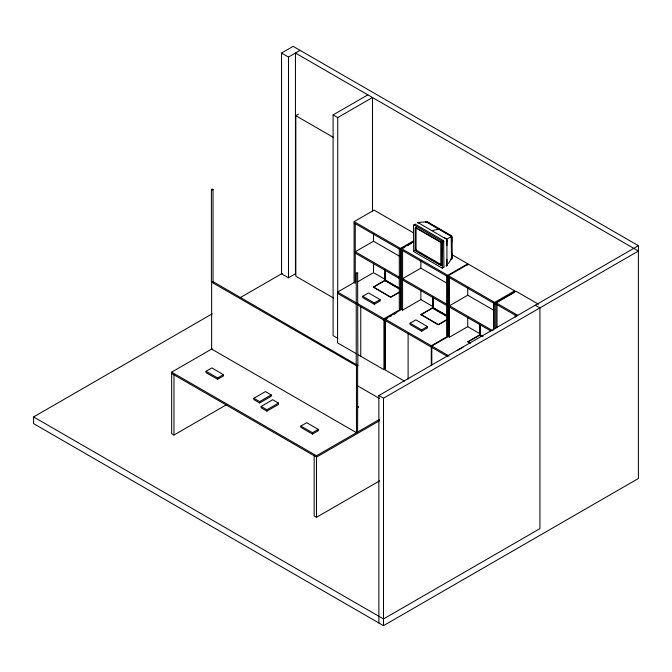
<?xml version="1.0" encoding="UTF-8"?>
<svg xmlns="http://www.w3.org/2000/svg" width="672" height="672" viewBox="0 0 672 672"><rect width="100%" height="100%" fill="white"/><g stroke="black" fill="none" stroke-linecap="round" stroke-linejoin="round"><path stroke-width="1.01" d="M446.93 262.458L446.93 264.625A12.533 7.241 60 0 0 446.93 265.121M446.93 261.694L446.93 260.938M446.93 260.173L446.93 259.51M446.93 245.465L446.93 244.801M446.93 244.045L446.93 243.281M446.93 242.525L446.93 241.954M427.736 222.382L427.056 221.978A12.911 7.451 60 0 0 426.796 221.836L426.275 221.626L451.198 235.922L451.777 237.056A4.502 2.596 60 0 1 451.786 237.308L451.786 237.636A13.818 7.98 60 0 0 451.777 237.88L451.777 239.274M451.777 256.074L451.777 256.813M451.777 255.175L451.777 254.52M451.777 253.865L451.777 253.285M451.777 241.811L451.777 241.24M451.777 240.584L451.777 239.929M446.93 240.442L446.93 241.769M425.981 222.037L426.854 221.533L451.811 236.048L451.945 258.796L451.492 258.779L451.231 236.384L426.275 221.869L425.704 222.138M446.93 265.432L446.922 239.862A10.332 5.964 60 0 1 446.93 240.442M413.49 225.238L414.07 224.902L442.546 241.492L442.394 268.246L413.7 251.58L413.49 225.238L415.229 224.23L443.654 240.752L443.923 267.17L443.344 267.506M414.649 224.566L415.229 224.23M426.275 221.869L417.816 222.466L446.888 239.459M417.656 223.054L417.875 222.432L418.74 222.785M211.403 189.563L212.159 189.059L213.032 189.529L213.032 281.845L212.218 282.316L211.394 281.845L211.394 189.529L212.159 190L213.032 189.563M211.394 281.845L212.041 281.383M357.857 365.526L356.983 365.929L356.227 365.459L356.227 273.143L357.622 272.815L357.857 365.492L212.755 281.484M357.865 273.143L357.042 273.622L356.227 273.143M451.55 258.812L450.912 259.115M417.757 222.533L418.244 222.508M448.392 263.491L451.786 258.132A7.258 4.192 60 0 1 451.777 257.628L451.777 256.897M451.66 258.93L451.702 258.905A1.109 0.638 60 0 0 451.786 258.619L451.777 236.93L451.114 235.88A8.929 5.149 60 0 0 450.635 235.595L449.551 234.973M378.865 622.969L378.865 395.531L383.502 398.21L638.4 251.042L295.445 53.046L295.445 273.79L288.498 277.805L281.543 273.79L281.543 53.046L293.135 46.351L638.4 245.692L638.4 478.481L383.502 625.649L33.6 423.629L33.6 416.942L212.302 313.774M281.543 53.046L288.498 57.061L300.082 50.366M333.53 298.007L295.831 276.242L295.831 115.702L298.435 114.198M337.739 338.344L333.102 335.664L333.102 114.92L367.861 94.853M333.102 114.92L337.739 117.592L372.498 97.524L372.498 211.562M211.638 282.181L356.462 365.795L356.462 432.684L211.638 349.07L211.638 282.181L213.032 281.845M356.311 353.707L337.588 342.896L337.588 292.06L354.102 282.526L354.102 221.651L374.086 210.118L413.162 232.672M240.416 297.536L282.148 273.445M399.563 256.267L373.506 241.223L355.261 251.756L399.286 277.175M441.865 265.012L441.286 265.348L415.489 250.454L415.489 227.422L416.069 227.086L416.069 250.118L440.975 264.499M426.216 221.634L426.006 221.945A3.956 2.285 60 0 0 425.972 222.214M226.246 404.855L173.981 435.028L171.662 433.692L171.662 372.154L212.218 348.734M354.102 221.651L400.445 248.413L413.162 241.072M404.536 381.15L384.93 369.835L384.93 318.99L401.436 309.464L401.436 248.59L413.246 241.769M403.057 248.245L404.788 247.237M407.4 245.734L411.743 243.23M357.865 281.694L373.506 272.664L385.19 279.401M413.49 251L414.212 250.522M206.027 371.28L211.823 367.937L223.406 374.623L223.406 375.959L217.61 379.302L206.027 372.616L206.027 371.28L217.61 377.966L223.406 374.623M415.229 250.606L441.025 265.499L441.025 242.466L415.229 227.573L415.229 250.606L416.388 249.934M442.184 241.13L443.344 240.467M415.489 227.422L441.286 242.323L441.865 241.979M446.762 239.156L451.626 236.384M442.764 242.138L443.923 241.466M399.613 292.194L390.701 297.343L373.321 287.036L384.913 280.35L399.916 289.01M373.321 287.305L385.14 280.484L385.14 270.194M385.493 270.253L385.493 280.283L399.067 288.053M362.737 296.276L368.533 292.925L380.117 299.62L380.117 300.955L374.321 304.298L362.737 297.612L362.737 296.276L374.321 302.963L380.117 299.62M446.905 283.198L420.848 268.153L402.595 278.687L446.628 304.114M373.321 287.036L390.701 297.074L399.613 291.925M442.184 268.17L443.923 267.17M401.436 248.59L447.787 275.344L467.771 263.81L467.771 265.146M431.81 364.93L431.81 346.063L448.316 336.529L448.316 275.654L468.308 264.113L514.651 290.875L514.651 292.211L512.912 293.21M337.588 292.06L383.939 318.814L400.445 309.288L400.445 248.413M386.005 318.965L387.82 317.915M389.634 316.865L391.448 315.815M394.178 314.244L395.993 313.194M401.436 309.464L402.595 310.128L420.848 299.594L433.423 306.86M253.84 398.269L265.423 391.583L271.219 394.926L271.219 396.262L259.636 402.956L253.84 399.613L253.84 398.269L259.636 401.612L271.219 394.926M261.114 406.426L272.698 399.739L278.494 403.082L278.494 404.418L266.91 411.104L261.114 407.761L261.114 406.426L266.91 409.769L278.494 403.082M447.233 319.687L438.32 324.836L420.941 314.53L432.524 307.843L447.535 316.504M420.941 314.798L432.76 307.978L432.76 296.654M410.071 323.207L415.867 319.864L427.451 326.55L427.451 327.886L421.663 331.237L410.071 324.542L410.071 323.207L421.663 329.893L427.451 326.55M493.786 310.262L467.729 295.218L449.476 305.76L492.61 330.658M356.462 365.795L357.622 365.123L357.622 432.02M420.941 314.53L438.32 324.568L447.233 319.418M448.316 275.654L494.668 302.408L514.651 290.875M495.886 328.062L495.886 302.702L515.878 291.161L538.591 304.273M512.047 293.714L494.668 303.752L448.316 276.99M358.092 354.732L383.939 369.659L385.098 368.987L385.098 319.486L383.939 320.158L358.092 305.231M384.93 318.99L431.273 345.752L447.787 336.218L447.787 275.344M432.432 346.416L431.273 347.088L384.93 320.334M448.316 336.529L449.476 337.193L467.729 326.659L480.304 333.925M300.905 426.056L306.692 422.705L318.284 429.4L318.284 430.735L312.488 434.078L300.905 427.392L300.905 426.056L312.488 432.743L318.284 429.4M469.678 342.938L467.939 341.662L479.522 334.975L482.135 336.479M467.939 341.93L479.758 335.11L479.758 323.786M480.102 323.87L480.102 334.908L482.866 336.437M378.865 395.531L638.4 245.692M457.313 350.473L463.109 347.13M171.662 372.154L316.495 455.767L379.571 419.345M379.571 420.68L316.495 457.103L171.662 373.489M314.177 455.767L314.177 515.97L316.495 517.306L379.571 480.892M432.298 230.605L439.169 228.976M451.198 258.955L451.055 258.871M446.057 265.616L446.746 265.818L446.93 265.121M427.829 222.432L428.257 222.676M295.831 115.702L333.53 137.466M452.323 254.89L467.771 263.81M535.282 305.231L539.918 307.902L539.918 528.654L383.502 618.954L33.6 416.942M495.886 302.702L517.7 315.294M495.886 304.038L516.81 316.117M401.436 249.925L447.787 276.679M354.102 222.995L400.445 249.749M402.595 280.031L446.628 305.449M449.476 307.096L490.812 330.96M355.261 253.092L399.286 278.51M447.586 316.067L433.163 307.742L433.104 297.738M385.493 280.283L399.907 288.607M447.527 316.1L433.104 307.776L433.163 297.704M480.102 334.908L482.807 336.47M399.68 289.145L384.913 280.619L384.913 269.296M447.3 316.638L432.524 308.112L432.524 296.789M481.261 336.244L479.522 335.244L479.522 323.921M467.939 341.662L470.543 343.174M447.787 336.218L446.628 335.546L446.628 276.016M354.102 282.526L355.261 283.198L355.261 223.658M400.445 309.288L399.286 308.616L399.286 249.077M431.81 346.063L449.072 356.026M431.81 347.399L447.854 356.656M337.588 293.395L356.311 304.206M356.866 385.426L379.495 398.488M428.518 222.827L428.946 223.079M418.933 222.894L419.496 223.222M444.444 237.628L446.401 238.762M515.298 314.983L515.298 317.066M497.045 304.71L497.045 327.6M494.668 302.408L494.668 328.818M493.508 303.08L493.508 330.137M480.161 323.837L480.161 334.874M467.729 287.935L467.729 295.218M467.729 317.318L467.729 326.659M449.476 277.662L449.476 337.193M441.286 242.323L441.286 265.348M431.273 345.752L431.273 365.652M421.663 329.893L421.663 331.237M420.848 260.87L420.848 268.153M420.848 290.254L420.848 299.594M408.106 333.707L408.106 379.084M402.595 250.597L402.595 310.128M385.543 270.22L385.543 280.249M383.939 318.814L383.939 369.659M383.502 398.21L383.502 625.649M374.321 302.963L374.321 304.298M373.506 233.94L373.506 241.223M373.506 263.323L373.506 272.664M360.763 306.776L360.763 356.278M358.302 406.291L358.302 407.627M337.739 117.592L337.739 292.312M316.495 455.767L316.495 517.306M312.488 432.743L312.488 434.078M288.498 57.061L288.498 277.805M266.91 409.769L266.91 411.104M259.636 401.612L259.636 402.956M217.61 377.966L217.61 379.302M173.981 374.825L173.981 435.028M446.888 265.658L446.384 265.768L446.872 265.692"/></g></svg>
